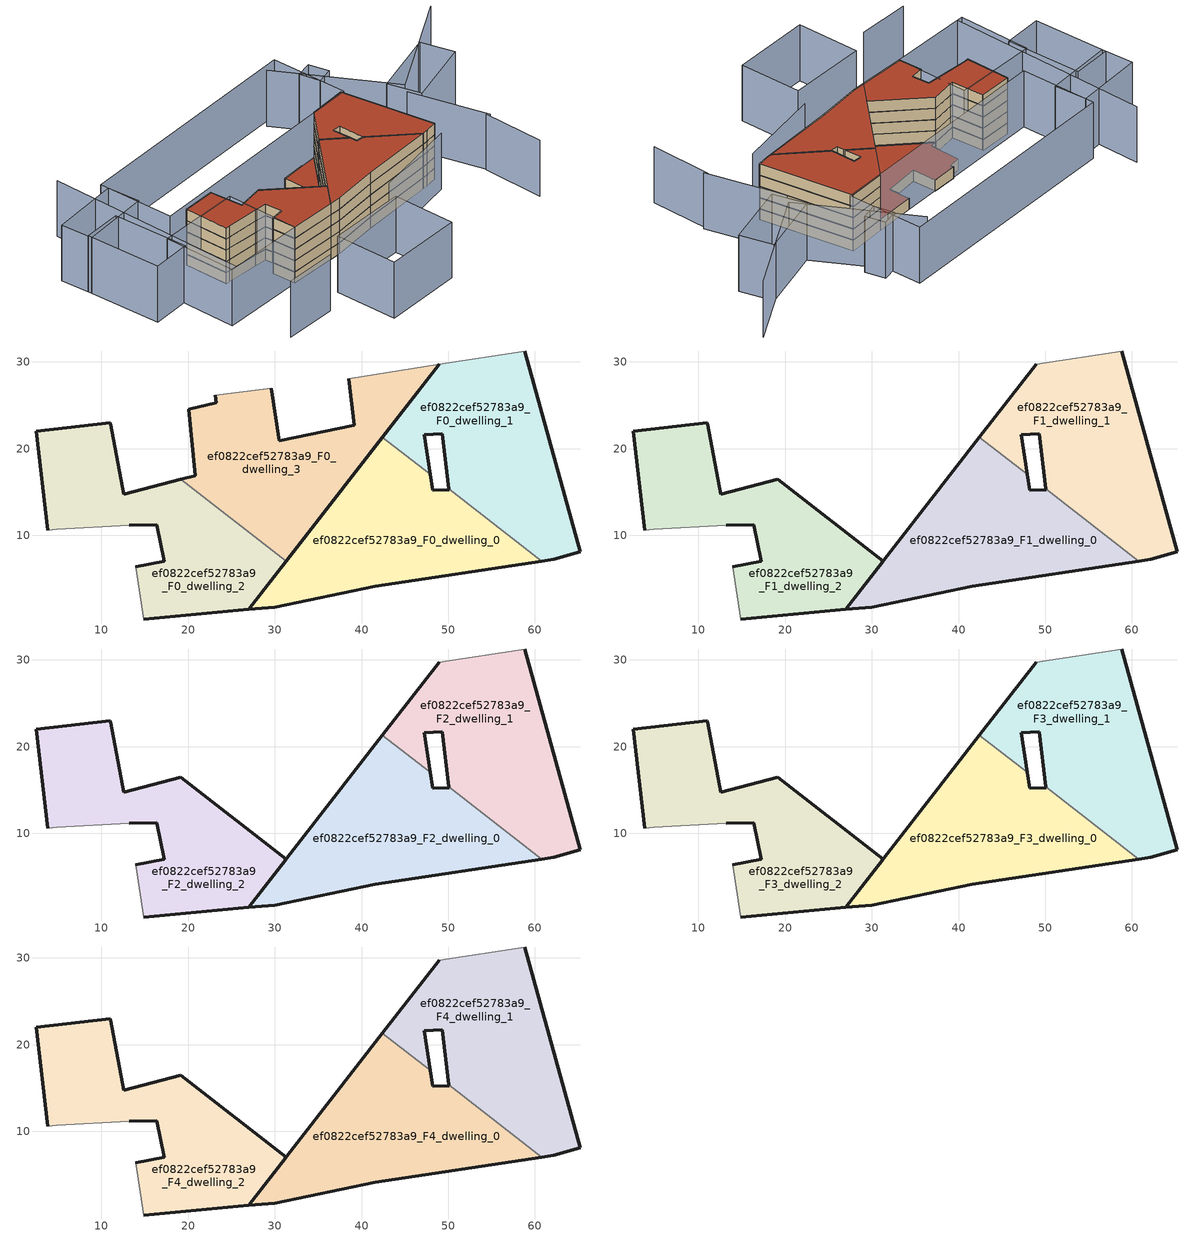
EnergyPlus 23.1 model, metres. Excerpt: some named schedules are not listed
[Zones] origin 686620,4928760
ef0822cef52783a9_F0_dwelling_0
 floor ground (EU_floor_Construction): 60.78,7.04 50.09,15.35 50.1,15.23 48.21,15.2 47.94,17.02 42.42,21.31 26.98,1.45 29.99,1.72 41.61,4.1 z0
 wall outside (EU_wall_Construction): 47.94,17.02 48.21,15.2 50.1,15.23 50.09,15.35 / 60.78,7.04 41.61,4.1 29.99,1.72 26.98,1.45 42.42,21.31 z0:3
 wall to ef0822cef52783a9_F0_dwelling_1 (EU_wall_Construction): 42.42,21.31 47.94,17.02 / 50.09,15.35 60.78,7.04 z0:3
ef0822cef52783a9_F0_dwelling_1
 floor ground (EU_floor_Construction): 65.22,8.09 58.8,31.26 48.95,29.71 42.42,21.31 47.94,17.02 47.25,21.6 49.31,21.7 50.09,15.35 60.78,7.04 62.19,7.25 z0
 wall outside (EU_wall_Construction): 50.09,15.35 49.31,21.7 47.25,21.6 47.94,17.02 / 42.42,21.31 48.95,29.71 / 58.8,31.26 65.22,8.09 62.19,7.25 60.78,7.04 z0:3
 wall adiabatic (EU_wall_Construction): 48.95,29.71 58.8,31.26 z0:3
ef0822cef52783a9_F0_dwelling_2
 floor ground (EU_floor_Construction): 26.98,1.45 31.31,7.02 19.18,16.45 12.55,14.76 11.08,22.75 11.03,22.99 2.49,22 3.83,10.56 4.86,10.68 13.21,11.14 16.41,11.24 17.25,7 13.96,6.35 14.89,0.35 z0
 wall outside (EU_wall_Construction): 3.83,10.56 2.49,22 11.03,22.99 11.08,22.75 12.55,14.76 19.18,16.45 / 31.31,7.02 26.98,1.45 14.89,0.35 / 13.96,6.35 17.25,7 16.41,11.24 13.21,11.14 z0:3
 wall adiabatic (EU_wall_Construction): 13.21,11.14 4.86,10.68 3.83,10.56 / 14.89,0.35 13.96,6.35 z0:3
 wall to ef0822cef52783a9_F0_dwelling_3 (EU_wall_Construction): 19.18,16.45 31.31,7.02 z0:3
ef0822cef52783a9_F0_dwelling_3
 floor ground (EU_floor_Construction): 31.31,7.02 48.95,29.71 38.54,28.08 39.17,22.72 30.49,20.9 29.56,26.94 23.11,26.13 23.22,25.32 20.05,24.52 20.8,16.86 19.18,16.45 z0
 wall outside (EU_wall_Construction): 29.56,26.94 30.49,20.9 39.17,22.72 38.54,28.08 / 48.95,29.71 31.31,7.02 / 19.18,16.45 20.8,16.86 20.05,24.52 23.22,25.32 23.11,26.13 z0:3
 wall adiabatic (EU_wall_Construction): 23.11,26.13 29.56,26.94 / 38.54,28.08 48.95,29.71 z0:3
 roof outside (EU_roof_Construction): 48.95,29.71 31.31,7.02 19.18,16.45 20.8,16.86 20.05,24.52 23.22,25.32 23.11,26.13 29.56,26.94 30.49,20.9 39.17,22.72 38.54,28.08 z3
ef0822cef52783a9_F1_dwelling_0
 floor to ef0822cef52783a9_F0_dwelling_0 (EU_floor_Construction): 60.78,7.04 50.09,15.35 50.1,15.23 48.21,15.2 47.94,17.02 42.42,21.31 26.98,1.45 29.99,1.72 41.61,4.1 z3
 wall outside (EU_wall_Construction): 47.94,17.02 48.21,15.2 50.1,15.23 50.09,15.35 / 60.78,7.04 41.61,4.1 29.99,1.72 26.98,1.45 42.42,21.31 z3:6
 wall to ef0822cef52783a9_F1_dwelling_1 (EU_wall_Construction): 42.42,21.31 47.94,17.02 / 50.09,15.35 60.78,7.04 z3:6
ef0822cef52783a9_F1_dwelling_1
 floor to ef0822cef52783a9_F0_dwelling_1 (EU_floor_Construction): 65.22,8.09 58.8,31.26 48.95,29.71 42.42,21.31 47.94,17.02 47.25,21.6 49.31,21.7 50.09,15.35 60.78,7.04 62.19,7.25 z3
 wall outside (EU_wall_Construction): 50.09,15.35 49.31,21.7 47.25,21.6 47.94,17.02 / 42.42,21.31 48.95,29.71 / 58.8,31.26 65.22,8.09 62.19,7.25 60.78,7.04 z3:6
 wall adiabatic (EU_wall_Construction): 48.95,29.71 58.8,31.26 z3:6
ef0822cef52783a9_F1_dwelling_2
 floor to ef0822cef52783a9_F0_dwelling_2 (EU_floor_Construction): 26.98,1.45 31.31,7.02 19.18,16.45 12.55,14.76 11.08,22.75 11.03,22.99 2.49,22 3.83,10.56 4.86,10.68 13.21,11.14 16.41,11.24 17.25,7 13.96,6.35 14.89,0.35 z3
 wall outside (EU_wall_Construction): 3.83,10.56 2.49,22 11.03,22.99 11.08,22.75 12.55,14.76 19.18,16.45 31.31,7.02 26.98,1.45 14.89,0.35 / 13.96,6.35 17.25,7 16.41,11.24 13.21,11.14 z3:6
 wall adiabatic (EU_wall_Construction): 13.21,11.14 4.86,10.68 3.83,10.56 / 14.89,0.35 13.96,6.35 z3:6
ef0822cef52783a9_F2_dwelling_0
 floor to ef0822cef52783a9_F1_dwelling_0 (EU_floor_Construction): 60.78,7.04 50.09,15.35 50.1,15.23 48.21,15.2 47.94,17.02 42.42,21.31 26.98,1.45 29.99,1.72 41.61,4.1 z6
 wall outside (EU_wall_Construction): 47.94,17.02 48.21,15.2 50.1,15.23 50.09,15.35 / 60.78,7.04 41.61,4.1 29.99,1.72 26.98,1.45 42.42,21.31 z6:9
 wall to ef0822cef52783a9_F2_dwelling_1 (EU_wall_Construction): 42.42,21.31 47.94,17.02 / 50.09,15.35 60.78,7.04 z6:9
ef0822cef52783a9_F2_dwelling_1
 floor to ef0822cef52783a9_F1_dwelling_1 (EU_floor_Construction): 65.22,8.09 58.8,31.26 48.95,29.71 42.42,21.31 47.94,17.02 47.25,21.6 49.31,21.7 50.09,15.35 60.78,7.04 62.19,7.25 z6
 wall outside (EU_wall_Construction): 50.09,15.35 49.31,21.7 47.25,21.6 47.94,17.02 / 42.42,21.31 48.95,29.71 / 58.8,31.26 65.22,8.09 62.19,7.25 60.78,7.04 z6:9
 wall adiabatic (EU_wall_Construction): 48.95,29.71 58.8,31.26 z6:9
ef0822cef52783a9_F2_dwelling_2
 floor to ef0822cef52783a9_F1_dwelling_2 (EU_floor_Construction): 26.98,1.45 31.31,7.02 19.18,16.45 12.55,14.76 11.08,22.75 11.03,22.99 2.49,22 3.83,10.56 4.86,10.68 13.21,11.14 16.41,11.24 17.25,7 13.96,6.35 14.89,0.35 z6
 wall outside (EU_wall_Construction): 3.83,10.56 2.49,22 11.03,22.99 11.08,22.75 12.55,14.76 19.18,16.45 31.31,7.02 26.98,1.45 14.89,0.35 / 13.96,6.35 17.25,7 16.41,11.24 13.21,11.14 z6:9
 wall adiabatic (EU_wall_Construction): 13.21,11.14 4.86,10.68 3.83,10.56 / 14.89,0.35 13.96,6.35 z6:9
ef0822cef52783a9_F3_dwelling_0
 floor to ef0822cef52783a9_F2_dwelling_0 (EU_floor_Construction): 60.78,7.04 50.09,15.35 50.1,15.23 48.21,15.2 47.94,17.02 42.42,21.31 26.98,1.45 29.99,1.72 41.61,4.1 z9
 wall outside (EU_wall_Construction): 47.94,17.02 48.21,15.2 50.1,15.23 50.09,15.35 / 60.78,7.04 41.61,4.1 29.99,1.72 26.98,1.45 42.42,21.31 z9:12
 wall to ef0822cef52783a9_F3_dwelling_1 (EU_wall_Construction): 42.42,21.31 47.94,17.02 / 50.09,15.35 60.78,7.04 z9:12
ef0822cef52783a9_F3_dwelling_1
 floor to ef0822cef52783a9_F2_dwelling_1 (EU_floor_Construction): 65.22,8.09 58.8,31.26 48.95,29.71 42.42,21.31 47.94,17.02 47.25,21.6 49.31,21.7 50.09,15.35 60.78,7.04 62.19,7.25 z9
 wall outside (EU_wall_Construction): 50.09,15.35 49.31,21.7 47.25,21.6 47.94,17.02 / 42.42,21.31 48.95,29.71 / 58.8,31.26 65.22,8.09 62.19,7.25 60.78,7.04 z9:12
 wall adiabatic (EU_wall_Construction): 48.95,29.71 58.8,31.26 z9:12
ef0822cef52783a9_F3_dwelling_2
 floor to ef0822cef52783a9_F2_dwelling_2 (EU_floor_Construction): 26.98,1.45 31.31,7.02 19.18,16.45 12.55,14.76 11.08,22.75 11.03,22.99 2.49,22 3.83,10.56 4.86,10.68 13.21,11.14 16.41,11.24 17.25,7 13.96,6.35 14.89,0.35 z9
 wall outside (EU_wall_Construction): 3.83,10.56 2.49,22 11.03,22.99 11.08,22.75 12.55,14.76 19.18,16.45 31.31,7.02 26.98,1.45 14.89,0.35 / 13.96,6.35 17.25,7 16.41,11.24 13.21,11.14 z9:12
 wall adiabatic (EU_wall_Construction): 13.21,11.14 4.86,10.68 3.83,10.56 / 14.89,0.35 13.96,6.35 z9:12
ef0822cef52783a9_F4_dwelling_0
 floor to ef0822cef52783a9_F3_dwelling_0 (EU_floor_Construction): 60.78,7.04 50.09,15.35 50.1,15.23 48.21,15.2 47.94,17.02 42.42,21.31 26.98,1.45 29.99,1.72 41.61,4.1 z12
 wall outside (EU_wall_Construction): 47.94,17.02 48.21,15.2 50.1,15.23 50.09,15.35 / 60.78,7.04 41.61,4.1 29.99,1.72 26.98,1.45 42.42,21.31 z12:15
 wall to ef0822cef52783a9_F4_dwelling_1 (EU_wall_Construction): 42.42,21.31 47.94,17.02 / 50.09,15.35 60.78,7.04 z12:15
 roof outside (EU_roof_Construction): 50.09,15.35 60.78,7.04 41.61,4.1 29.99,1.72 26.98,1.45 42.42,21.31 47.94,17.02 48.21,15.2 50.1,15.23 z15
ef0822cef52783a9_F4_dwelling_1
 floor to ef0822cef52783a9_F3_dwelling_1 (EU_floor_Construction): 65.22,8.09 58.8,31.26 48.95,29.71 42.42,21.31 47.94,17.02 47.25,21.6 49.31,21.7 50.09,15.35 60.78,7.04 62.19,7.25 z12
 wall outside (EU_wall_Construction): 50.09,15.35 49.31,21.7 47.25,21.6 47.94,17.02 / 42.42,21.31 48.95,29.71 / 58.8,31.26 65.22,8.09 62.19,7.25 60.78,7.04 z12:15
 wall adiabatic (EU_wall_Construction): 48.95,29.71 58.8,31.26 z12:15
 roof outside (EU_roof_Construction): 58.8,31.26 65.22,8.09 62.19,7.25 60.78,7.04 50.09,15.35 49.31,21.7 47.25,21.6 47.94,17.02 42.42,21.31 48.95,29.71 z15
ef0822cef52783a9_F4_dwelling_2
 floor to ef0822cef52783a9_F3_dwelling_2 (EU_floor_Construction): 26.98,1.45 31.31,7.02 19.18,16.45 12.55,14.76 11.08,22.75 11.03,22.99 2.49,22 3.83,10.56 4.86,10.68 13.21,11.14 16.41,11.24 17.25,7 13.96,6.35 14.89,0.35 z12
 wall outside (EU_wall_Construction): 3.83,10.56 2.49,22 11.03,22.99 11.08,22.75 12.55,14.76 19.18,16.45 31.31,7.02 26.98,1.45 14.89,0.35 / 13.96,6.35 17.25,7 16.41,11.24 13.21,11.14 z12:15
 wall adiabatic (EU_wall_Construction): 13.21,11.14 4.86,10.68 3.83,10.56 / 14.89,0.35 13.96,6.35 z12:15
 roof outside (EU_roof_Construction): 19.18,16.45 31.31,7.02 26.98,1.45 14.89,0.35 13.96,6.35 17.25,7 16.41,11.24 13.21,11.14 4.86,10.68 3.83,10.56 2.49,22 11.03,22.99 11.08,22.75 12.55,14.76 z15
shading: -0.22,-14.1 13.15,-12.81 / 41.84,-1.78 63.57,4.27 / 77.31,-12.8 75.94,2.69 / 76.44,2.05 69.26,20.99 / 96.16,41.46 70.85,23.34 / 70.85,23.34 52.77,48.6 / -10.24,49.77 -5,-1.84 / 19.37,-8.81 39.36,-6.37 / 39.36,-6.37 41.29,-22.21 / 41.29,-22.21 21.3,-24.64 / 21.3,-24.64 19.37,-8.81 / 14.89,0.35 -6.45,-2 / -6.45,-2 -8.5,16.6 / -8.5,16.6 12.84,18.95 / 12.84,18.95 14.89,0.35 / 68.17,26.42 84.57,32.95 / 84.57,32.95 87.78,24.91 / 87.78,24.91 71.38,18.37 / 71.38,18.37 68.17,26.42 / 62.54,38.85 58.48,37.5 / 58.48,37.5 56.83,42.43 / 56.83,42.43 60.89,43.79 / 60.89,43.79 62.54,38.85 / -17.36,10.43 -20.28,29.55 / -20.28,29.55 -10.42,31.06 / -10.42,31.06 -7.5,11.94 / -7.5,11.94 -17.36,10.43 / -2.71,31.67 -20.1,28.53 / -20.1,28.53 -21.58,36.67 / -21.58,36.67 -4.19,39.82 / -4.19,39.82 -2.71,31.67 / -4.58,41.91 56.73,50.33 / 56.73,50.33 59.39,30.94 / 59.39,30.94 -1.92,22.53 / -1.92,22.53 -4.58,41.91 z0:15
[Building]
EU S2 Campaign: North Axis=0; Terrain=City; Solar Distribution=FullExterior
[Site:Location]
Bologna: Latitude=44.5; Longitude=11.25; Time Zone=1; Elevation=37
[SizingPeriod:WeatherFileDays]
AnnualSizingPeriod: Begin Month=1; Begin Day of Month=1; End Month=12; End Day of Month=31; Day of Week for Start Day=Monday; Use Weather File Daylight Saving Period=No; Use Weather File Rain and Snow Indicators=No
[MATERIAL]
EU_InternalMass_Material: Roughness=MediumRough; Thickness=0.1; Conductivity=1; Density=1800; Specific Heat=900; Thermal Absorptance=0.9; Solar Absorptance=0.7; Visible Absorptance=0.7
[MATERIAL:NOMASS] Roughness=MediumRough; Thermal Absorptance=0.9; Solar Absorptance=0.7; Visible Absorptance=0.7
Name | Thermal Resistance
EU_wall_NoMass | 0.905828
EU_roof_NoMass | 0.37593
EU_floor_NoMass | 0.67114
[CONSTRUCTION]
EU_wall_Construction: EU_wall_NoMass
EU_roof_Construction: EU_roof_NoMass
EU_floor_Construction: EU_floor_NoMass
EU_InternalMass_Construction: EU_InternalMass_Material
[ZONE] Type=1; Multiplier=1; Ceiling Height=autocalculate; Floor Area=autocalculate; Part of Total Floor Area=Yes
Name | Volume
ef0822cef52783a9_F0_dwelling_0; ef0822cef52783a9_F1_dwelling_0; ef0822cef52783a9_F2_dwelling_0; ef0822cef52783a9_F3_dwelling_0; ef0822cef52783a9_F4_dwelling_0 | 866.423
ef0822cef52783a9_F0_dwelling_1; ef0822cef52783a9_F1_dwelling_1; ef0822cef52783a9_F2_dwelling_1; ef0822cef52783a9_F3_dwelling_1; ef0822cef52783a9_F4_dwelling_1 | 866.393
ef0822cef52783a9_F0_dwelling_2; ef0822cef52783a9_F1_dwelling_2; ef0822cef52783a9_F2_dwelling_2; ef0822cef52783a9_F3_dwelling_2; ef0822cef52783a9_F4_dwelling_2 | 866.54
ef0822cef52783a9_F0_dwelling_3 | 866.347
[INTERNALMASS] Construction=EU_InternalMass_Construction
Name | Zone or ZoneList | Surface Area
ef0822cef52783a9_F0_dwelling_0_EU_InternalMass | ef0822cef52783a9_F0_dwelling_0 | 288.808
ef0822cef52783a9_F0_dwelling_1_EU_InternalMass | ef0822cef52783a9_F0_dwelling_1 | 288.798
ef0822cef52783a9_F0_dwelling_2_EU_InternalMass | ef0822cef52783a9_F0_dwelling_2 | 288.848
ef0822cef52783a9_F0_dwelling_3_EU_InternalMass | ef0822cef52783a9_F0_dwelling_3 | 288.782
ef0822cef52783a9_F1_dwelling_0_EU_InternalMass | ef0822cef52783a9_F1_dwelling_0 | 385.091
ef0822cef52783a9_F1_dwelling_1_EU_InternalMass | ef0822cef52783a9_F1_dwelling_1 | 385.076
ef0822cef52783a9_F1_dwelling_2_EU_InternalMass | ef0822cef52783a9_F1_dwelling_2 | 385.079
ef0822cef52783a9_F2_dwelling_0_EU_InternalMass | ef0822cef52783a9_F2_dwelling_0 | 385.091
ef0822cef52783a9_F2_dwelling_1_EU_InternalMass | ef0822cef52783a9_F2_dwelling_1 | 385.076
ef0822cef52783a9_F2_dwelling_2_EU_InternalMass | ef0822cef52783a9_F2_dwelling_2 | 385.079
ef0822cef52783a9_F3_dwelling_0_EU_InternalMass | ef0822cef52783a9_F3_dwelling_0 | 385.091
ef0822cef52783a9_F3_dwelling_1_EU_InternalMass | ef0822cef52783a9_F3_dwelling_1 | 385.076
ef0822cef52783a9_F3_dwelling_2_EU_InternalMass | ef0822cef52783a9_F3_dwelling_2 | 385.079
ef0822cef52783a9_F4_dwelling_0_EU_InternalMass | ef0822cef52783a9_F4_dwelling_0 | 385.091
ef0822cef52783a9_F4_dwelling_1_EU_InternalMass | ef0822cef52783a9_F4_dwelling_1 | 385.076
ef0822cef52783a9_F4_dwelling_2_EU_InternalMass | ef0822cef52783a9_F4_dwelling_2 | 385.079
[OTHEREQUIPMENT] Fuel Type=Electricity; Design Level Calculation Method=Watts/Area; Power per Zone Floor Area=1; Fraction Latent=0; Fraction Radiant=0; Fraction Lost=0; Carbon Dioxide Generation Rate=0; EndUse Subcategory=EU_Step8_InternalGains
Name | Zone or ZoneList or Space or SpaceList | Schedule
EU_Step8_InternalGain_ef0822cef52783a9_F0_dwelling_0_f000 | ef0822cef52783a9_F0_dwelling_0 | EU_Step8_GainSchedule_ef0822cef52783a9_F0_dwelling_0_f000
EU_Step8_InternalGain_ef0822cef52783a9_F0_dwelling_1_f000 | ef0822cef52783a9_F0_dwelling_1 | EU_Step8_GainSchedule_ef0822cef52783a9_F0_dwelling_1_f000
EU_Step8_InternalGain_ef0822cef52783a9_F0_dwelling_2_f000 | ef0822cef52783a9_F0_dwelling_2 | EU_Step8_GainSchedule_ef0822cef52783a9_F0_dwelling_2_f000
EU_Step8_InternalGain_ef0822cef52783a9_F0_dwelling_3_f000 | ef0822cef52783a9_F0_dwelling_3 | EU_Step8_GainSchedule_ef0822cef52783a9_F0_dwelling_3_f000
EU_Step8_InternalGain_ef0822cef52783a9_F1_dwelling_0_f000 | ef0822cef52783a9_F1_dwelling_0 | EU_Step8_GainSchedule_ef0822cef52783a9_F1_dwelling_0_f000
EU_Step8_InternalGain_ef0822cef52783a9_F1_dwelling_1_f000 | ef0822cef52783a9_F1_dwelling_1 | EU_Step8_GainSchedule_ef0822cef52783a9_F1_dwelling_1_f000
EU_Step8_InternalGain_ef0822cef52783a9_F1_dwelling_2_f000 | ef0822cef52783a9_F1_dwelling_2 | EU_Step8_GainSchedule_ef0822cef52783a9_F1_dwelling_2_f000
EU_Step8_InternalGain_ef0822cef52783a9_F2_dwelling_0_f000 | ef0822cef52783a9_F2_dwelling_0 | EU_Step8_GainSchedule_ef0822cef52783a9_F2_dwelling_0_f000
EU_Step8_InternalGain_ef0822cef52783a9_F2_dwelling_1_f000 | ef0822cef52783a9_F2_dwelling_1 | EU_Step8_GainSchedule_ef0822cef52783a9_F2_dwelling_1_f000
EU_Step8_InternalGain_ef0822cef52783a9_F2_dwelling_2_f000 | ef0822cef52783a9_F2_dwelling_2 | EU_Step8_GainSchedule_ef0822cef52783a9_F2_dwelling_2_f000
EU_Step8_InternalGain_ef0822cef52783a9_F3_dwelling_0_f000 | ef0822cef52783a9_F3_dwelling_0 | EU_Step8_GainSchedule_ef0822cef52783a9_F3_dwelling_0_f000
EU_Step8_InternalGain_ef0822cef52783a9_F3_dwelling_1_f000 | ef0822cef52783a9_F3_dwelling_1 | EU_Step8_GainSchedule_ef0822cef52783a9_F3_dwelling_1_f000
EU_Step8_InternalGain_ef0822cef52783a9_F3_dwelling_2_f000 | ef0822cef52783a9_F3_dwelling_2 | EU_Step8_GainSchedule_ef0822cef52783a9_F3_dwelling_2_f000
EU_Step8_InternalGain_ef0822cef52783a9_F4_dwelling_0_f000 | ef0822cef52783a9_F4_dwelling_0 | EU_Step8_GainSchedule_ef0822cef52783a9_F4_dwelling_0_f000
EU_Step8_InternalGain_ef0822cef52783a9_F4_dwelling_1_f000 | ef0822cef52783a9_F4_dwelling_1 | EU_Step8_GainSchedule_ef0822cef52783a9_F4_dwelling_1_f000
EU_Step8_InternalGain_ef0822cef52783a9_F4_dwelling_2_f000 | ef0822cef52783a9_F4_dwelling_2 | EU_Step8_GainSchedule_ef0822cef52783a9_F4_dwelling_2_f000
[ZONEVENTILATION:DESIGNFLOWRATE] Schedule=EU_AlwaysOn; Design Flow Rate Calculation Method=AirChanges/Hour; Air Changes per Hour=0.73129; Ventilation Type=Natural; Fan Pressure Rise=0; Fan Total Efficiency=1; Constant Term Coefficient=1; Temperature Term Coefficient=0; Velocity Term Coefficient=0; Velocity Squared Term Coefficient=0; Minimum Indoor Temperature=-100; Maximum Indoor Temperature=100; Delta Temperature=-100; Minimum Outdoor Temperature=-100; Maximum Outdoor Temperature=100; Maximum Wind Speed=40
Name | Zone or ZoneList or Space or SpaceList
EU_ConstantAir_ef0822cef52783a9_F0_dwelling_0 | ef0822cef52783a9_F0_dwelling_0
EU_ConstantAir_ef0822cef52783a9_F0_dwelling_1 | ef0822cef52783a9_F0_dwelling_1
EU_ConstantAir_ef0822cef52783a9_F0_dwelling_2 | ef0822cef52783a9_F0_dwelling_2
EU_ConstantAir_ef0822cef52783a9_F0_dwelling_3 | ef0822cef52783a9_F0_dwelling_3
EU_ConstantAir_ef0822cef52783a9_F1_dwelling_0 | ef0822cef52783a9_F1_dwelling_0
EU_ConstantAir_ef0822cef52783a9_F1_dwelling_1 | ef0822cef52783a9_F1_dwelling_1
EU_ConstantAir_ef0822cef52783a9_F1_dwelling_2 | ef0822cef52783a9_F1_dwelling_2
EU_ConstantAir_ef0822cef52783a9_F2_dwelling_0 | ef0822cef52783a9_F2_dwelling_0
EU_ConstantAir_ef0822cef52783a9_F2_dwelling_1 | ef0822cef52783a9_F2_dwelling_1
EU_ConstantAir_ef0822cef52783a9_F2_dwelling_2 | ef0822cef52783a9_F2_dwelling_2
EU_ConstantAir_ef0822cef52783a9_F3_dwelling_0 | ef0822cef52783a9_F3_dwelling_0
EU_ConstantAir_ef0822cef52783a9_F3_dwelling_1 | ef0822cef52783a9_F3_dwelling_1
EU_ConstantAir_ef0822cef52783a9_F3_dwelling_2 | ef0822cef52783a9_F3_dwelling_2
EU_ConstantAir_ef0822cef52783a9_F4_dwelling_0 | ef0822cef52783a9_F4_dwelling_0
EU_ConstantAir_ef0822cef52783a9_F4_dwelling_1 | ef0822cef52783a9_F4_dwelling_1
EU_ConstantAir_ef0822cef52783a9_F4_dwelling_2 | ef0822cef52783a9_F4_dwelling_2
[HVACTEMPLATE:THERMOSTAT] Constant Heating Setpoint=20; Constant Cooling Setpoint=50
EU_HeatOnly_ef0822cef52783a9_F0_dwelling_0; EU_HeatOnly_ef0822cef52783a9_F0_dwelling_1; EU_HeatOnly_ef0822cef52783a9_F0_dwelling_2; EU_HeatOnly_ef0822cef52783a9_F0_dwelling_3; EU_HeatOnly_ef0822cef52783a9_F1_dwelling_0; EU_HeatOnly_ef0822cef52783a9_F1_dwelling_1; EU_HeatOnly_ef0822cef52783a9_F1_dwelling_2; EU_HeatOnly_ef0822cef52783a9_F2_dwelling_0; EU_HeatOnly_ef0822cef52783a9_F2_dwelling_1; EU_HeatOnly_ef0822cef52783a9_F2_dwelling_2; EU_HeatOnly_ef0822cef52783a9_F3_dwelling_0; EU_HeatOnly_ef0822cef52783a9_F3_dwelling_1
